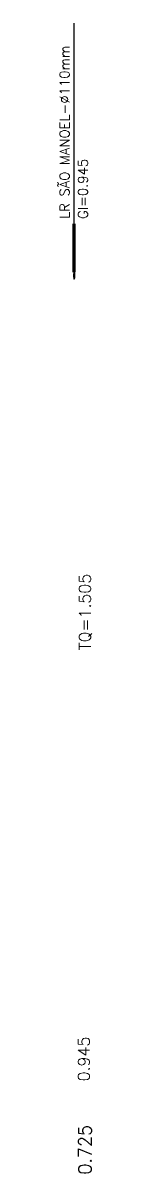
# Model space of a CAD drawing. Header units: metres. Extents: x 359101 to 360669, y 7352318 to 7353133.
# Drawn here: x 360075.6 to 360078.3, y 7352684.4 to 7352773.5 of the extents above; entities that cross this region are included whole.
import ezdxf

# ---------------------------------------------------------------- set-up
doc = ezdxf.new("R2010")
doc.units = ezdxf.units.M
doc.header["$LTSCALE"] = 2.5
doc.layers.add('AVT-C3-PRF-CAIXÃO E TEXTOS', color=7, linetype='Continuous')
doc.layers.add('AVT-C3-PRF-TEXTO PROFILE', color=2, linetype='Continuous')
doc.layers.add('AVT-C3-PRF-TUBULAÇÃO 3D -TUBOS', color=4, linetype='Continuous', lineweight=20)
doc.styles.add('ROMANS', font='romans.shx', dxfattribs={"height": 0.65})
doc.styles.get("Standard").update_dxf_attribs({"font": 'arial.ttf'})
doc.dimstyles.new('ISO-25', dxfattribs={"dimtxt": 2.5, "dimasz": 2.5, "dimexe": 1.25, "dimexo": 0.625, "dimtad": 1, "dimtxsty": 'Standard', "dimcen": 2.5, "dimadec": 0, "dimazin": 0, "dimtfac": 1, "dimtmove": 0, "dimatfit": 3, "dimfxl": 1, "dimarcsym": 0})

# ---------------------------------------------------------------- blocks, each defined once
blk = doc.blocks.new('AVT-SMB-REDE EXISTENTE DE ÁGUA POTAVEL')
at = {"layer": 'AVT-C3-PRF-TUBULAÇÃO 3D -TUBOS', "color": 1}
blk.add_ellipse((0, 2.5), major_axis=(0, -2.5), ratio=0.2, dxfattribs=at)

msp = doc.modelspace()

# ---------------------------------------------------------------- hatches: boundary and pattern name
at = {"layer": 'AVT-C3-PRF-TUBULAÇÃO 3D -TUBOS', "linetype": 'Continuous', "lineweight": 20}
h = msp.add_hatch(color=1, dxfattribs=at)
h.dxf.hatch_style = 1
edge = h.paths.add_edge_path()
edge.add_ellipse((360076.917, 7352753.943), major_axis=(0, 0.275), ratio=0.2, start_angle=0, end_angle=360)

# ---------------------------------------------------------------- linework, layer by layer
at = {"layer": 'AVT-C3-PRF-CAIXÃO E TEXTOS', "color": 1, "linetype": 'Continuous', "lineweight": -3}
msp.add_line((360076.918, 7352757.96), (360076.918, 7352773.525), dxfattribs=at)

# ---------------------------------------------------------------- block references
at = {"layer": 'AVT-C3-PRF-TUBULAÇÃO 3D -TUBOS', "color": 6, "linetype": 'Continuous', "lineweight": 20, "xscale": 0.11, "yscale": 0.11, "zscale": 0.11}
msp.add_blockref('AVT-SMB-REDE EXISTENTE DE ÁGUA POTAVEL', (360076.917, 7352753.668), dxfattribs=at)

# ---------------------------------------------------------------- texts
at = {"layer": 'AVT-C3-PRF-CAIXÃO E TEXTOS', "color": 7, "linetype": 'Continuous', "lineweight": -3, "insert": (360076.543, 7352758.335), "char_height": 0.75, "attachment_point": 7, "rotation": 90, "style": 'ROMANS'}
msp.add_mtext('{\\C2;LR SÃO MANOEL-Ø110mm}', dxfattribs=at)
at = {"layer": 'AVT-C3-PRF-CAIXÃO E TEXTOS', "color": 2, "linetype": 'Continuous', "lineweight": -3, "insert": (360077.596, 7352758.335), "char_height": 0.75, "attachment_point": 4, "rotation": 90, "style": 'ROMANS'}
msp.add_mtext('{\\C2;GI=0.945}', dxfattribs=at)
at = {"layer": 'AVT-C3-PRF-TEXTO PROFILE', "color": 2, "linetype": 'Continuous', "lineweight": -3, "attachment_point": 5, "rotation": 90}
for s, insert, char_height in [('{\\Fromans|c0;TQ=1.505}', (360077.79, 7352727.854), 0.9), ('{\\Fromans|c0;0.945}', (360077.669, 7352693.207), 0.9), ('{\\Fromans|c0;0.725}', (360077.754, 7352686.172), 1)]:
    msp.add_mtext(s, dxfattribs=dict(at, insert=insert, char_height=char_height))

# ---------------------------------------------------------------- leaders
at = {"layer": 'AVT-C3-PRF-CAIXÃO E TEXTOS', "color": 1, "linetype": 'Continuous', "lineweight": -3}
msp.add_leader([(360076.917, 7352754.218), (360076.918, 7352757.96)], dimstyle='ISO-25', override={"dimscale": 1, "dimasz": 0, "dimclrd": 1, "dimldrblk": 'None', "dimlwd": 65535}, dxfattribs=at)

doc.saveas('drawing.dxf')
